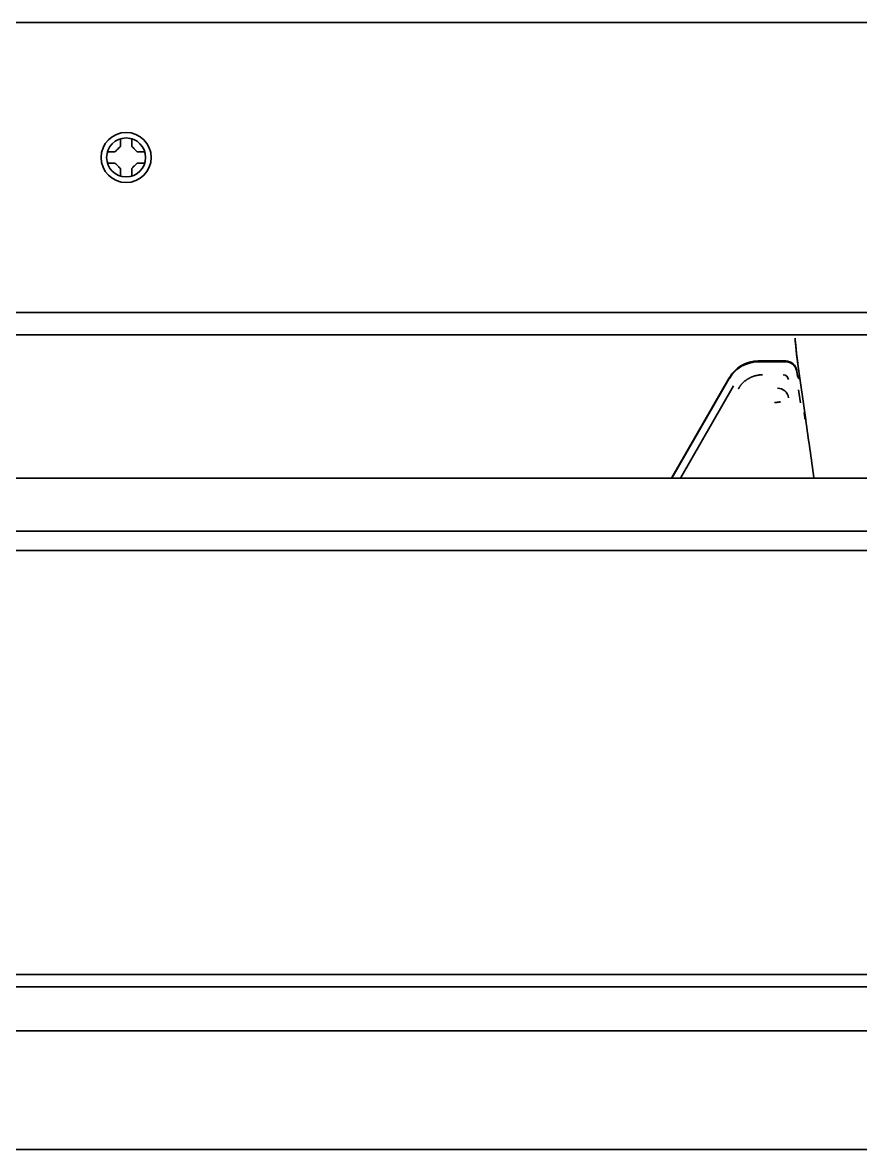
# Model space of a CAD drawing. Header units: inches. Extents: x 786 to 5593, y 691 to 5453.
# Drawn here: x 3916.4 to 3991.6, y 5268 to 5369 of the extents above; entities that cross this region are included whole.
import ezdxf

# ---------------------------------------------------------------- set-up
doc = ezdxf.new("R2010")
doc.units = ezdxf.units.IN
doc.layers.add('1', color=7, linetype='Continuous', true_color=0xffffff)
doc.layers.add('4', color=7, linetype='Continuous', true_color=0xffffff)

msp = doc.modelspace()

# ---------------------------------------------------------------- linework, layer by layer
at = {"layer": '1', "color": 7, "linetype": 'Continuous', "lineweight": 35}
for p, q in [((3593.79, 5369.04), (4057.69, 5369.04)), ((4053.46, 5343.04), (3598.02, 5343.04)), ((3595.61, 5341.04), (4055.87, 5341.04)), ((3986.03, 5338.4), (3986.73, 5333.4)), ((3985.92, 5337.83), (3985.96, 5337.52)), ((3985.92, 5337.75), (3985.96, 5337.44)), ((3974.68, 5328.19), (3979.87, 5337.19)), ((3974.72, 5328.19), (3979.87, 5337.11)), ((3986.26, 5334.94), (3986.09, 5336.1)), ((3986.6, 5334.07), (3986.64, 5334.07)), ((3456.24, 5283.68), (4195.24, 5283.68)), ((4189.24, 5282.55), (3461.74, 5282.55)), ((3461.74, 5278.61), (4189.24, 5278.61)), ((4189.24, 5267.98), (3462.24, 5267.98))]:
    msp.add_line(p, q, dxfattribs=at)
for radius in [2.25, 1.75]:
    msp.add_circle((3925.74, 5356.94), radius, dxfattribs=at)
for centre, major_axis, ratio, start_param, end_param in [((3986.11, 5338.4), (0.32, -2.25), 0.03458, 3.136727, 4.707523), ((3986.11, 5338.49), (0.32, -2.25), 0.03458, 3.136727, 4.707523), ((3982.47, 5335.69), (-1.5, 2.6), 0.999188, 5.759938, 6.806432), ((3982.47, 5335.61), (-1.5, 2.6), 0.999188, 5.759938, 6.806432), ((3984.93, 5337.69), (-0.342, -0.94), 0.99931, 2.059994, 3.490656), ((3984.93, 5337.61), (-0.342, -0.94), 0.99931, 2.059994, 3.490656), ((3986.45, 5337.59), (-0.171, -0.47), 0.99931, 5.201587, 6.131808), ((3986.45, 5337.51), (-0.171, -0.47), 0.99931, 5.201587, 6.159684), ((3990.23, 5333.4), (13.97, -99.25), 0.03458, 4.707523, 4.760049)]:
    msp.add_ellipse(centre, major_axis=major_axis, ratio=ratio, start_param=start_param, end_param=end_param, dxfattribs=at)
for points, knots in [([(3925.24, 5357.94), (3925.24, 5358), (3925.24, 5358.1), (3925.24, 5358.27), (3925.24, 5358.43), (3925.24, 5358.53), (3925.24, 5358.58), (3925.24, 5358.58)], [0, 0, 0, 0, 0.248008, 0.496016, 0.744025, 0.992033, 1, 1, 1, 1]), ([(3926.24, 5358.67), (3926.24, 5358.65), (3926.24, 5358.63), (3926.24, 5358.5), (3926.24, 5358.39), (3926.24, 5358.17), (3926.24, 5358.06), (3926.24, 5357.94)], [0, 0, 0, 0, 0.078208, 0.078208, 0.539104, 0.539104, 1, 1, 1, 1]), ([(3924.02, 5357.44), (3924.04, 5357.44), (3924.05, 5357.44), (3924.18, 5357.44), (3924.29, 5357.44), (3924.51, 5357.44), (3924.62, 5357.44), (3924.74, 5357.44)], [0, 0, 0, 0, 0.069389, 0.069389, 0.534694, 0.534694, 1, 1, 1, 1]), ([(3926.74, 5357.44), (3926.79, 5357.44), (3926.9, 5357.44), (3927.06, 5357.44), (3927.22, 5357.44), (3927.33, 5357.44), (3927.38, 5357.44), (3927.38, 5357.44)], [0, 0, 0, 0, 0.247663, 0.495325, 0.742988, 0.990651, 1, 1, 1, 1]), ([(3924.74, 5356.44), (3924.69, 5356.44), (3924.58, 5356.44), (3924.42, 5356.44), (3924.26, 5356.44), (3924.15, 5356.44), (3924.09, 5356.44), (3924.09, 5356.44)], [0, 0, 0, 0, 0.244933, 0.489866, 0.734799, 0.979732, 1, 1, 1, 1]), ([(3925.24, 5355.22), (3925.24, 5355.24), (3925.24, 5355.26), (3925.24, 5355.38), (3925.24, 5355.49), (3925.24, 5355.71), (3925.24, 5355.83), (3925.24, 5355.94)], [0, 0, 0, 0, 0.069876, 0.069876, 0.534938, 0.534938, 1, 1, 1, 1]), ([(3926.24, 5355.94), (3926.24, 5355.89), (3926.24, 5355.78), (3926.24, 5355.62), (3926.24, 5355.46), (3926.24, 5355.35), (3926.24, 5355.3), (3926.24, 5355.3)], [0, 0, 0, 0, 0.246624, 0.493249, 0.739873, 0.986497, 1, 1, 1, 1]), ([(3927.46, 5356.44), (3927.44, 5356.44), (3927.43, 5356.44), (3927.3, 5356.44), (3927.19, 5356.44), (3926.97, 5356.44), (3926.86, 5356.44), (3926.74, 5356.44)], [0, 0, 0, 0, 0.072867, 0.072867, 0.536433, 0.536433, 1, 1, 1, 1])]:
    msp.add_open_spline(points, degree=3, knots=knots, dxfattribs=at)
for points in [[(3924.74, 5357.44), (3924.76, 5357.47), (3924.81, 5357.51), (3924.88, 5357.58), (3924.95, 5357.66), (3925.03, 5357.73), (3925.1, 5357.8), (3925.17, 5357.87), (3925.22, 5357.92), (3925.24, 5357.94)], [(3926.24, 5357.94), (3926.27, 5357.92), (3926.32, 5357.87), (3926.39, 5357.79), (3926.46, 5357.72), (3926.53, 5357.65), (3926.6, 5357.58), (3926.67, 5357.51), (3926.72, 5357.47), (3926.74, 5357.44)], [(3925.24, 5355.94), (3925.21, 5355.97), (3925.16, 5356.02), (3925.09, 5356.09), (3925.02, 5356.16), (3924.95, 5356.24), (3924.88, 5356.3), (3924.81, 5356.37), (3924.76, 5356.42), (3924.74, 5356.44)], [(3926.74, 5356.44), (3926.72, 5356.42), (3926.67, 5356.37), (3926.6, 5356.3), (3926.53, 5356.23), (3926.45, 5356.16), (3926.38, 5356.09), (3926.31, 5356.01), (3926.26, 5355.97), (3926.24, 5355.94)]]:
    msp.add_open_spline(points, degree=3, dxfattribs=at)
at = {"layer": '4', "color": 7, "linetype": 'Continuous', "lineweight": 35}
for p, q in [((3982.47, 5338.69), (3984.93, 5338.69)), ((3982.47, 5338.61), (3984.93, 5338.61)), ((3985.92, 5337.83), (3985.96, 5337.52)), ((3985.92, 5337.75), (3985.96, 5337.44)), ((3974.68, 5328.19), (3979.87, 5337.19)), ((3974.72, 5328.19), (3979.87, 5337.11)), ((3975.48, 5328.19), (3980.25, 5336.45)), ((3986.26, 5334.94), (3986.09, 5336.1)), ((4182.99, 5328.19), (3859.9, 5328.19)), ((3468.47, 5323.43), (4183.01, 5323.43)), ((3468.47, 5323.43), (4183.01, 5323.43)), ((4184.87, 5321.68), (3466.61, 5321.68)), ((4184.87, 5321.68), (3466.61, 5321.68))]:
    msp.add_line(p, q, dxfattribs=at)
msp.add_arc((3984.2, 5335.25), 1, 7.9978, 90.0022, dxfattribs=at)
for centre, major_axis, ratio, start_param, end_param in [((3982.47, 5335.69), (-1.5, 2.6), 0.999188, 5.759938, 6.806432), ((3982.47, 5335.61), (-1.5, 2.6), 0.999188, 5.759938, 6.806432), ((3984.93, 5337.69), (-0.342, -0.94), 0.99931, 2.059994, 3.490656), ((3984.93, 5337.61), (-0.342, -0.94), 0.99931, 2.059994, 3.490656), ((3984.69, 5336.95), (0.171, 0.47), 0.99931, 5.201587, 6.632249), ((3986.45, 5337.59), (-0.171, -0.47), 0.99931, 5.201587, 6.131808), ((3986.45, 5337.51), (-0.171, -0.47), 0.99931, 5.201587, 6.159684)]:
    msp.add_ellipse(centre, major_axis=major_axis, ratio=ratio, start_param=start_param, end_param=end_param, dxfattribs=at)
msp.add_open_spline([(3982.85, 5337.45), (3982.52, 5337.45), (3981.89, 5337.28), (3981.32, 5336.96), (3980.85, 5336.49), (3980.69, 5336.2)], degree=2, dxfattribs=at)
for points, knots in [([(3983.94, 5334.95), (3983.95, 5334.95), (3983.95, 5334.95), (3983.97, 5334.96), (3983.98, 5334.96), (3983.99, 5334.96), (3984, 5334.96), (3984.01, 5334.96), (3984.02, 5334.96), (3984.03, 5334.96), (3984.03, 5334.97), (3984.04, 5334.97), (3984.05, 5334.97), (3984.06, 5334.97), (3984.07, 5334.97), (3984.08, 5334.97), (3984.09, 5334.97), (3984.1, 5334.98), (3984.1, 5334.98), (3984.11, 5334.98), (3984.12, 5334.98), (3984.13, 5334.98), (3984.14, 5334.98), (3984.14, 5334.98), (3984.15, 5334.98), (3984.16, 5334.98), (3984.16, 5334.98), (3984.17, 5334.99), (3984.18, 5334.99), (3984.18, 5334.99), (3984.19, 5334.99), (3984.2, 5334.99), (3984.2, 5334.99), (3984.21, 5334.99), (3984.21, 5334.99), (3984.22, 5334.99), (3984.22, 5334.99), (3984.23, 5334.99), (3984.23, 5334.99), (3984.24, 5335), (3984.24, 5335), (3984.25, 5335), (3984.25, 5335), (3984.26, 5335), (3984.26, 5335), (3984.26, 5335), (3984.27, 5335), (3984.27, 5335), (3984.27, 5335), (3984.28, 5335), (3984.28, 5335), (3984.28, 5335), (3984.29, 5335), (3984.29, 5335), (3984.3, 5335), (3984.32, 5335.01), (3984.34, 5335.01), (3984.36, 5335.01), (3984.38, 5335.01), (3984.39, 5335.02), (3984.4, 5335.02), (3984.41, 5335.02), (3984.41, 5335.02), (3984.42, 5335.02), (3984.42, 5335.02), (3984.43, 5335.02), (3984.43, 5335.02), (3984.43, 5335.03), (3984.43, 5335.03), (3984.44, 5335.02), (3984.44, 5335.02), (3984.44, 5335.02), (3984.44, 5335.02), (3984.44, 5335.02), (3984.44, 5335.02), (3984.44, 5335.02)], [0, 0, 0, 0, 0.013849, 0.027532, 0.04105, 0.054402, 0.067589, 0.08061, 0.093466, 0.106155, 0.118679, 0.131037, 0.143228, 0.155253, 0.167113, 0.178805, 0.190332, 0.201692, 0.212886, 0.223914, 0.234775, 0.245469, 0.255998, 0.266359, 0.276554, 0.286583, 0.296445, 0.306141, 0.31567, 0.325032, 0.334228, 0.343258, 0.352121, 0.360818, 0.369348, 0.377712, 0.385909, 0.39394, 0.401805, 0.409504, 0.417036, 0.424402, 0.431602, 0.438636, 0.445504, 0.452206, 0.458742, 0.465112, 0.471316, 0.477354, 0.483227, 0.488935, 0.494477, 0.499853, 0.505064, 0.558103, 0.606799, 0.651139, 0.691116, 0.726733, 0.758006, 0.782867, 0.806574, 0.829104, 0.85043, 0.870523, 0.889362, 0.906936, 0.923257, 0.938362, 0.952323, 0.965258, 0.977343, 0.988824, 1, 1, 1, 1]), ([(3986.6, 5334.07), (3986.6, 5334.07), (3986.6, 5334.07), (3986.6, 5334.07), (3986.6, 5334.07), (3986.6, 5334.07), (3986.59, 5334.07), (3986.59, 5334.06), (3986.59, 5334.06), (3986.59, 5334.06), (3986.59, 5334.05), (3986.59, 5334.05), (3986.6, 5334.05), (3986.6, 5334.04), (3986.6, 5334.04), (3986.6, 5334.03), (3986.6, 5334.03), (3986.6, 5334.02), (3986.6, 5334.02), (3986.6, 5334.01), (3986.6, 5334), (3986.6, 5334), (3986.6, 5333.99), (3986.6, 5333.98), (3986.6, 5333.98), (3986.6, 5333.97), (3986.6, 5333.96), (3986.6, 5333.95), (3986.61, 5333.94), (3986.61, 5333.93), (3986.61, 5333.92), (3986.61, 5333.91), (3986.61, 5333.9), (3986.61, 5333.89), (3986.61, 5333.88), (3986.61, 5333.87), (3986.62, 5333.86), (3986.62, 5333.85), (3986.62, 5333.84), (3986.62, 5333.82), (3986.62, 5333.81), (3986.62, 5333.8), (3986.63, 5333.79), (3986.63, 5333.77), (3986.63, 5333.76), (3986.63, 5333.74), (3986.63, 5333.73), (3986.64, 5333.71), (3986.64, 5333.7), (3986.64, 5333.68), (3986.64, 5333.67), (3986.64, 5333.65), (3986.65, 5333.63), (3986.65, 5333.62), (3986.65, 5333.6), (3986.65, 5333.58), (3986.66, 5333.56), (3986.66, 5333.54), (3986.66, 5333.53), (3986.66, 5333.51), (3986.67, 5333.49), (3986.67, 5333.48), (3986.67, 5333.48)], [0, 0, 0, 0, 0.015432, 0.030908, 0.04643, 0.061996, 0.077608, 0.093264, 0.108966, 0.124713, 0.140505, 0.156342, 0.172225, 0.188153, 0.204127, 0.220146, 0.236211, 0.252322, 0.268479, 0.284681, 0.300929, 0.317223, 0.333564, 0.34995, 0.366382, 0.382861, 0.399386, 0.415957, 0.432575, 0.449238, 0.465949, 0.482706, 0.499509, 0.516359, 0.533256, 0.5502, 0.56719, 0.584227, 0.601311, 0.618442, 0.63562, 0.652845, 0.670117, 0.687437, 0.704803, 0.722217, 0.739678, 0.757186, 0.774742, 0.792345, 0.809996, 0.827694, 0.84544, 0.863233, 0.881074, 0.898963, 0.916899, 0.934884, 0.952916, 0.970996, 0.989124, 1, 1, 1, 1])]:
    msp.add_open_spline(points, degree=3, knots=knots, dxfattribs=at)

doc.saveas('drawing.dxf')
